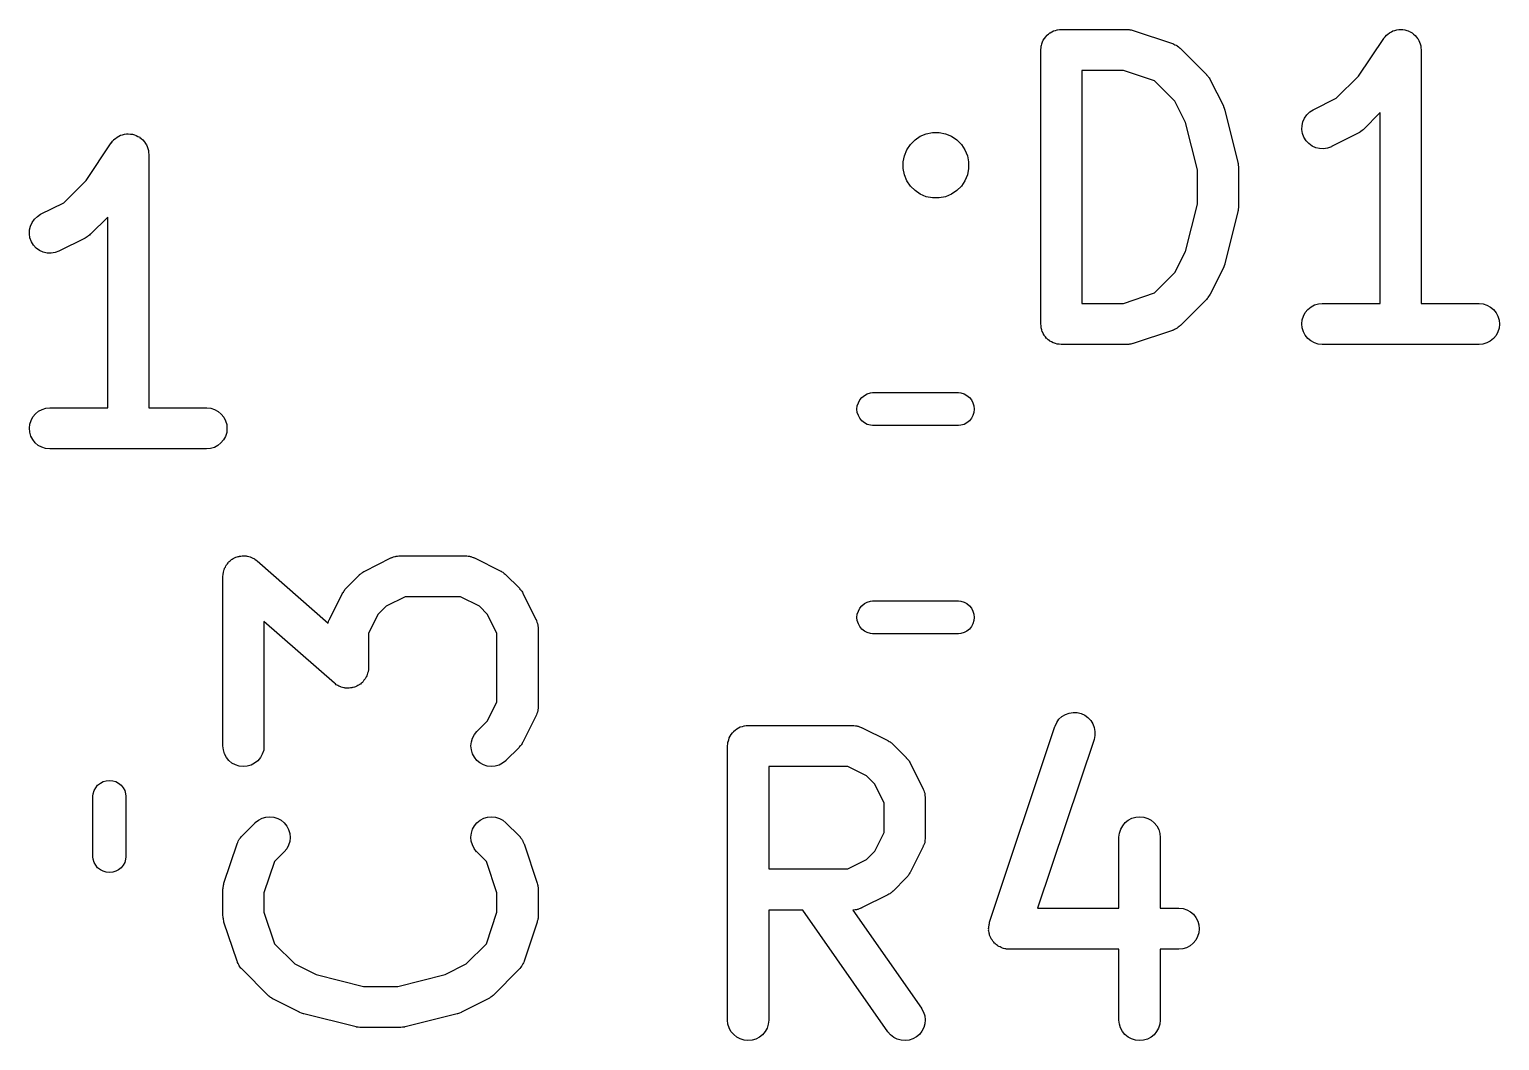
# Model space of a CAD drawing. Extents: x 102.5 to 118.7, y -90 to -77.9.
# Drawn here: x 113.35 to 118.72, y -88.54 to -84.85 of the extents above; entities that cross this region are included whole.
import ezdxf

# ---------------------------------------------------------------- set-up
doc = ezdxf.new("R2010")
doc.units = 0
doc.layers.add('BLACK', color=7, linetype='CONTINUOUS')

msp = doc.modelspace()

# ---------------------------------------------------------------- linework, layer by layer
at = {"layer": 'BLACK', "linetype": 'CONTINUOUS'}
for p, q in [((117.061, -84.8756), (117.065, -84.8702)), ((117.065, -84.8698), (117.071, -84.8654)), ((117.065, -84.87), (117.065, -84.8698)), ((117.065, -84.8702), (117.065, -84.87)), ((117.071, -84.8654), (117.076, -84.8609)), ((117.076, -84.8609), (117.077, -84.8608)), ((117.077, -84.8606), (117.083, -84.8574)), ((117.077, -84.8608), (117.077, -84.8606)), ((117.083, -84.8574), (117.089, -84.854)), ((117.089, -84.854), (117.09, -84.854)), ((117.09, -84.8538), (117.097, -84.8518)), ((117.09, -84.854), (117.09, -84.8538)), ((117.097, -84.8518), (117.103, -84.8498)), ((117.103, -84.8498), (117.104, -84.8498)), ((117.104, -84.8497), (117.111, -84.8491)), ((117.104, -84.8498), (117.104, -84.8497)), ((117.111, -84.8491), (117.118, -84.8484)), ((117.118, -84.8484), (117.356, -84.8484)), ((117.356, -84.8484), (117.357, -84.8484)), ((117.357, -84.8484), (117.361, -84.8489)), ((117.361, -84.8489), (117.365, -84.849)), ((117.365, -84.849), (117.368, -84.8497)), ((117.368, -84.8497), (117.372, -84.85)), ((117.372, -84.85), (117.376, -84.8513)), ((117.376, -84.8513), (117.38, -84.8522)), ((117.38, -84.8522), (117.523, -84.8998)), ((118.299, -84.8755), (118.304, -84.8698)), ((118.304, -84.8697), (118.309, -84.8652)), ((118.304, -84.8698), (118.304, -84.8697)), ((118.304, -84.8698), (118.304, -84.8698)), ((118.309, -84.8652), (118.315, -84.8606)), ((118.315, -84.8606), (118.322, -84.8571)), ((118.315, -84.8606), (118.315, -84.8606)), ((118.315, -84.8606), (118.315, -84.8606)), ((118.322, -84.8571), (118.328, -84.8538)), ((118.328, -84.8538), (118.335, -84.8518)), ((118.328, -84.8538), (118.328, -84.8538)), ((118.328, -84.8538), (118.328, -84.8538)), ((118.335, -84.8518), (118.342, -84.8497)), ((118.342, -84.8497), (118.349, -84.8491)), ((118.342, -84.8497), (118.342, -84.8497)), ((118.342, -84.8497), (118.342, -84.8497)), ((118.349, -84.8491), (118.357, -84.8484)), ((118.357, -84.8484), (118.357, -84.8484)), ((118.357, -84.8484), (118.364, -84.8491)), ((118.357, -84.8484), (118.357, -84.8484)), ((118.364, -84.8491), (118.371, -84.8499)), ((118.371, -84.8499), (118.371, -84.8499)), ((118.371, -84.8499), (118.371, -84.8499)), ((118.371, -84.8499), (118.378, -84.8521)), ((118.378, -84.8521), (118.385, -84.8542)), ((118.385, -84.8542), (118.385, -84.8543)), ((118.385, -84.8543), (118.385, -84.8543)), ((118.385, -84.8543), (118.391, -84.8576)), ((118.391, -84.8576), (118.398, -84.8612)), ((118.398, -84.8612), (118.398, -84.8612)), ((118.398, -84.8612), (118.398, -84.8613)), ((118.398, -84.8613), (118.403, -84.8656)), ((118.403, -84.8656), (118.409, -84.8705)), ((118.409, -84.8705), (118.409, -84.8706)), ((118.409, -84.8706), (118.409, -84.8706)), ((118.409, -84.8706), (118.414, -84.8762)), ((117.043, -84.9223), (117.044, -84.9153)), ((117.043, -84.9228), (117.043, -84.9223)), ((117.043, -84.9229), (117.043, -84.9228)), ((117.043, -84.9234), (117.043, -84.9229)), ((117.043, -84.9229), (117.043, -84.9229)), ((117.043, -85.9234), (117.043, -84.9234)), ((117.044, -84.9083), (117.045, -84.908)), ((117.044, -84.9153), (117.044, -84.9083)), ((117.045, -84.9078), (117.047, -84.9011)), ((117.045, -84.908), (117.045, -84.9078)), ((117.047, -84.9011), (117.049, -84.8943)), ((117.049, -84.8938), (117.052, -84.8876)), ((117.049, -84.8941), (117.049, -84.8938)), ((117.049, -84.8943), (117.049, -84.8941)), ((117.052, -84.8876), (117.056, -84.8814)), ((117.056, -84.881), (117.061, -84.8756)), ((117.056, -84.8812), (117.056, -84.881)), ((117.056, -84.8814), (117.056, -84.8812)), ((117.523, -84.8998), (117.524, -84.9002)), ((117.524, -84.9002), (117.526, -84.9011)), ((117.526, -84.9011), (117.528, -84.9018)), ((117.528, -84.9018), (117.532, -84.9042)), ((117.532, -84.9042), (117.537, -84.9063)), ((117.537, -84.9063), (117.539, -84.9076)), ((117.539, -84.9076), (117.541, -84.9087)), ((117.541, -84.9087), (117.545, -84.9119)), ((117.545, -84.9119), (117.549, -84.9149)), ((117.549, -84.9149), (117.55, -84.9166)), ((117.55, -84.9166), (117.552, -84.918)), ((117.552, -84.918), (117.647, -85.0132)), ((118.202, -85.0185), (118.294, -84.8818)), ((118.294, -84.8809), (118.299, -84.8755)), ((118.294, -84.881), (118.294, -84.8809)), ((118.294, -84.8818), (118.294, -84.881)), ((118.294, -84.881), (118.294, -84.881)), ((118.294, -84.881), (118.294, -84.881)), ((118.414, -84.8762), (118.418, -84.8819)), ((118.418, -84.8819), (118.418, -84.8819)), ((118.418, -84.8819), (118.419, -84.882)), ((118.419, -84.882), (118.422, -84.8884)), ((118.422, -84.8884), (118.425, -84.8948)), ((118.425, -84.8948), (118.425, -84.8949)), ((118.425, -84.8949), (118.425, -84.8949)), ((118.425, -84.8949), (118.427, -84.9014)), ((118.427, -84.9014), (118.43, -84.9088)), ((118.43, -84.9088), (118.43, -84.9089)), ((118.43, -84.9089), (118.43, -84.9089)), ((118.43, -84.9089), (118.43, -84.9162)), ((118.43, -84.9162), (118.431, -84.9234)), ((118.431, -84.9234), (118.431, -85.8484)), ((117.193, -84.9984), (117.193, -85.8484)), ((117.344, -84.9984), (117.193, -84.9984)), ((117.458, -85.0366), (117.344, -84.9984)), ((117.647, -85.0132), (117.648, -85.0139)), ((117.648, -85.0139), (117.65, -85.0172)), ((117.65, -85.0172), (117.653, -85.0203)), ((117.653, -85.0203), (117.655, -85.023)), ((117.655, -85.023), (117.657, -85.0254)), ((117.657, -85.0254), (117.659, -85.0291)), ((117.659, -85.0291), (117.661, -85.0327)), ((117.661, -85.0327), (117.709, -85.1279)), ((118.121, -85.0998), (118.202, -85.0185)), ((117.532, -85.1107), (117.458, -85.0366)), ((117.571, -85.1877), (117.532, -85.1107)), ((117.709, -85.1279), (117.709, -85.1289)), ((117.709, -85.1289), (117.709, -85.1292)), ((117.709, -85.1292), (117.71, -85.1295)), ((117.71, -85.1295), (117.712, -85.1361)), ((117.712, -85.1361), (117.714, -85.1426)), ((118.024, -85.1498), (118.037, -85.142)), ((118.037, -85.142), (118.121, -85.0998)), ((117.614, -85.3612), (117.571, -85.1877)), ((117.714, -85.1426), (117.714, -85.143)), ((117.714, -85.143), (117.714, -85.1433)), ((117.714, -85.1433), (117.762, -85.3338)), ((117.996, -85.1994), (117.999, -85.1851)), ((117.999, -85.1851), (118.005, -85.1718)), ((118.005, -85.1718), (118.014, -85.1599)), ((118.014, -85.1599), (118.024, -85.1498)), ((118.281, -85.1521), (118.219, -85.2145)), ((118.281, -85.8484), (118.281, -85.1521)), ((113.66, -85.2507), (113.666, -85.246)), ((113.666, -85.246), (113.672, -85.2416)), ((113.672, -85.2416), (113.678, -85.238)), ((113.672, -85.2416), (113.672, -85.2416)), ((113.672, -85.2416), (113.672, -85.2416)), ((113.678, -85.238), (113.684, -85.2348)), ((113.684, -85.2348), (113.685, -85.2348)), ((113.685, -85.2348), (113.692, -85.2327)), ((113.685, -85.2348), (113.685, -85.2348)), ((113.692, -85.2327), (113.699, -85.2307)), ((113.699, -85.2307), (113.706, -85.23)), ((113.699, -85.2307), (113.699, -85.2307)), ((113.699, -85.2307), (113.699, -85.2307)), ((113.706, -85.23), (113.713, -85.2294)), ((113.713, -85.2294), (113.713, -85.2294)), ((113.713, -85.2294), (113.721, -85.2302)), ((113.713, -85.2294), (113.713, -85.2294)), ((113.721, -85.2302), (113.728, -85.2309)), ((113.728, -85.2309), (113.728, -85.2309)), ((113.728, -85.2309), (113.728, -85.2309)), ((113.728, -85.2309), (113.735, -85.2332)), ((113.735, -85.2332), (113.742, -85.2352)), ((113.742, -85.2352), (113.742, -85.2353)), ((113.742, -85.2353), (113.742, -85.2353)), ((113.742, -85.2353), (113.748, -85.2388)), ((113.748, -85.2388), (113.755, -85.2422)), ((113.755, -85.2422), (113.755, -85.2422)), ((113.755, -85.2422), (113.755, -85.2423)), ((113.755, -85.2423), (113.76, -85.2469)), ((113.76, -85.2469), (113.766, -85.2515)), ((116.584, -85.2512), (116.603, -85.2382)), ((116.603, -85.2382), (116.625, -85.2292)), ((116.625, -85.2292), (116.648, -85.2246)), ((116.648, -85.2246), (116.672, -85.2246)), ((116.672, -85.2246), (116.695, -85.2292)), ((116.695, -85.2292), (116.717, -85.2382)), ((116.717, -85.2382), (116.736, -85.2512)), ((117.995, -85.214), (117.996, -85.1994)), ((117.998, -85.2285), (117.995, -85.214)), ((118.003, -85.2422), (117.998, -85.2285)), ((118.011, -85.2546), (118.003, -85.2422)), ((118.199, -85.2286), (118.104, -85.2762)), ((118.203, -85.2263), (118.199, -85.2286)), ((118.206, -85.2244), (118.203, -85.2263)), ((118.209, -85.2224), (118.206, -85.2244)), ((118.211, -85.2208), (118.209, -85.2224)), ((118.215, -85.2179), (118.211, -85.2208)), ((118.218, -85.2152), (118.215, -85.2179)), ((118.219, -85.2145), (118.218, -85.2152)), ((113.559, -85.3995), (113.65, -85.2628)), ((113.65, -85.2628), (113.651, -85.262)), ((113.651, -85.2619), (113.655, -85.2563)), ((113.651, -85.262), (113.651, -85.2619)), ((113.651, -85.262), (113.651, -85.262)), ((113.651, -85.262), (113.651, -85.262)), ((113.655, -85.2563), (113.66, -85.2508)), ((113.66, -85.2508), (113.66, -85.2507)), ((113.66, -85.2508), (113.66, -85.2508)), ((113.766, -85.2515), (113.766, -85.2516)), ((113.766, -85.2516), (113.766, -85.2516)), ((113.766, -85.2516), (113.771, -85.2576)), ((113.771, -85.2576), (113.775, -85.2629)), ((113.775, -85.2629), (113.775, -85.2629)), ((113.775, -85.2629), (113.775, -85.263)), ((113.775, -85.263), (113.779, -85.2699)), ((113.779, -85.2699), (113.782, -85.2758)), ((113.782, -85.2758), (113.782, -85.2759)), ((113.782, -85.2759), (113.782, -85.2759)), ((113.782, -85.2759), (113.784, -85.2831)), ((113.784, -85.2831), (113.786, -85.2898)), ((113.786, -85.2898), (113.786, -85.2899)), ((113.786, -85.2899), (113.786, -85.2899)), ((113.786, -85.2899), (113.787, -85.2973)), ((113.787, -85.2973), (113.788, -85.3044)), ((116.545, -85.3092), (116.554, -85.2874)), ((116.554, -85.2874), (116.567, -85.2679)), ((116.567, -85.2679), (116.584, -85.2512)), ((116.736, -85.2512), (116.753, -85.2679)), ((116.753, -85.2679), (116.766, -85.2874)), ((116.766, -85.2874), (116.775, -85.3092)), ((118.021, -85.2653), (118.011, -85.2546)), ((118.033, -85.2739), (118.021, -85.2653)), ((118.046, -85.28), (118.033, -85.2739)), ((118.06, -85.2834), (118.046, -85.28)), ((118.075, -85.284), (118.06, -85.2834)), ((118.089, -85.2817), (118.075, -85.284)), ((118.103, -85.2766), (118.089, -85.2817)), ((118.104, -85.2762), (118.103, -85.2766)), ((113.788, -85.3044), (113.788, -86.2294)), ((116.541, -85.3322), (116.545, -85.3092)), ((116.541, -85.3558), (116.541, -85.3322)), ((116.545, -85.3788), (116.541, -85.3558)), ((116.775, -85.3092), (116.779, -85.3322)), ((116.779, -85.3558), (116.775, -85.3788)), ((116.779, -85.3322), (116.779, -85.3558)), ((117.762, -85.3338), (117.762, -85.3348)), ((117.762, -85.3348), (117.763, -85.3361)), ((117.763, -85.3361), (117.763, -85.3374)), ((117.763, -85.3374), (117.763, -85.3434)), ((117.763, -85.3434), (117.764, -85.3493)), ((117.764, -85.3493), (117.764, -85.3506)), ((117.764, -85.3506), (117.764, -85.352)), ((117.764, -85.352), (117.764, -85.4948)), ((113.478, -85.4808), (113.559, -85.3995)), ((116.554, -85.4006), (116.545, -85.3788)), ((116.567, -85.4201), (116.554, -85.4006)), ((116.766, -85.4006), (116.753, -85.4201)), ((116.775, -85.3788), (116.766, -85.4006)), ((117.614, -85.4856), (117.614, -85.3612)), ((116.584, -85.4368), (116.567, -85.4201)), ((116.603, -85.4498), (116.584, -85.4368)), ((116.625, -85.4588), (116.603, -85.4498)), ((116.648, -85.4634), (116.625, -85.4588)), ((116.672, -85.4634), (116.648, -85.4634)), ((116.695, -85.4588), (116.672, -85.4634)), ((116.717, -85.4498), (116.695, -85.4588)), ((116.736, -85.4368), (116.717, -85.4498)), ((116.753, -85.4201), (116.736, -85.4368)), ((113.393, -85.523), (113.478, -85.4808)), ((117.571, -85.6591), (117.614, -85.4856)), ((117.762, -85.513), (117.714, -85.7035)), ((117.763, -85.5104), (117.762, -85.5117)), ((117.762, -85.5117), (117.762, -85.513)), ((117.764, -85.4985), (117.763, -85.5045)), ((117.763, -85.5045), (117.763, -85.5104)), ((117.764, -85.4948), (117.764, -85.4959)), ((117.764, -85.4959), (117.764, -85.4972)), ((117.764, -85.4972), (117.764, -85.4985)), ((113.352, -85.5804), (113.356, -85.5661)), ((113.356, -85.5661), (113.362, -85.5528)), ((113.362, -85.5528), (113.37, -85.5409)), ((113.37, -85.5409), (113.381, -85.5308)), ((113.381, -85.5308), (113.393, -85.523)), ((113.638, -85.5331), (113.575, -85.5955)), ((113.638, -86.2294), (113.638, -85.5331)), ((113.352, -85.595), (113.352, -85.5804)), ((113.354, -85.6095), (113.352, -85.595)), ((113.36, -85.6232), (113.354, -85.6095)), ((113.367, -85.6356), (113.36, -85.6232)), ((113.556, -85.6096), (113.46, -85.6572)), ((113.559, -85.6073), (113.556, -85.6096)), ((113.563, -85.6054), (113.559, -85.6073)), ((113.565, -85.6034), (113.563, -85.6054)), ((113.568, -85.6018), (113.565, -85.6034)), ((113.571, -85.5989), (113.568, -85.6018)), ((113.574, -85.5962), (113.571, -85.5989)), ((113.575, -85.5955), (113.574, -85.5962)), ((113.377, -85.6463), (113.367, -85.6356)), ((113.389, -85.6549), (113.377, -85.6463)), ((113.402, -85.661), (113.389, -85.6549)), ((113.417, -85.6644), (113.402, -85.661)), ((113.431, -85.665), (113.417, -85.6644)), ((113.446, -85.6627), (113.431, -85.665)), ((113.459, -85.6576), (113.446, -85.6627)), ((113.46, -85.6572), (113.459, -85.6576)), ((117.532, -85.7361), (117.571, -85.6591)), ((117.709, -85.7188), (117.661, -85.8141)), ((117.712, -85.7117), (117.709, -85.7182)), ((117.709, -85.7182), (117.709, -85.7185)), ((117.709, -85.7185), (117.709, -85.7188)), ((117.714, -85.7052), (117.712, -85.7117)), ((117.714, -85.7035), (117.714, -85.7045)), ((117.714, -85.7045), (117.714, -85.7048)), ((117.714, -85.7048), (117.714, -85.7052)), ((117.458, -85.8102), (117.532, -85.7361)), ((117.344, -85.8484), (117.458, -85.8102)), ((117.647, -85.8336), (117.552, -85.9288)), ((117.65, -85.8303), (117.647, -85.8336)), ((117.653, -85.8273), (117.65, -85.8303)), ((117.654, -85.8247), (117.653, -85.8273)), ((117.656, -85.8222), (117.654, -85.8247)), ((117.658, -85.8185), (117.656, -85.8222)), ((117.661, -85.815), (117.658, -85.8185)), ((117.661, -85.8141), (117.661, -85.815)), ((117.193, -85.8484), (117.344, -85.8484)), ((118.001, -85.8943), (118.008, -85.8814)), ((118.008, -85.8814), (118.017, -85.8702)), ((118.017, -85.8702), (118.029, -85.8609)), ((118.029, -85.8609), (118.042, -85.854)), ((118.042, -85.854), (118.056, -85.8498)), ((118.056, -85.8498), (118.07, -85.8484)), ((118.07, -85.8484), (118.281, -85.8484)), ((118.431, -85.8484), (118.642, -85.8484)), ((118.642, -85.8484), (118.643, -85.8484)), ((118.643, -85.8484), (118.657, -85.85)), ((118.657, -85.85), (118.671, -85.8544)), ((118.671, -85.8544), (118.684, -85.8615)), ((118.684, -85.8615), (118.695, -85.8709)), ((118.695, -85.8709), (118.704, -85.8823)), ((118.704, -85.8823), (118.711, -85.8953)), ((117.044, -85.9304), (117.043, -85.9234)), ((117.044, -85.9374), (117.044, -85.9304)), ((117.044, -85.9377), (117.044, -85.9374)), ((117.044, -85.9379), (117.044, -85.9377)), ((117.046, -85.9447), (117.044, -85.9379)), ((117.048, -85.9515), (117.046, -85.9447)), ((117.523, -85.9469), (117.38, -85.9945)), ((117.525, -85.946), (117.523, -85.9469)), ((117.527, -85.9454), (117.525, -85.946)), ((117.531, -85.943), (117.527, -85.9454)), ((117.536, -85.941), (117.531, -85.943)), ((117.538, -85.9397), (117.536, -85.941)), ((117.54, -85.9387), (117.538, -85.9397)), ((117.544, -85.9355), (117.54, -85.9387)), ((117.548, -85.9325), (117.544, -85.9355)), ((117.549, -85.9309), (117.548, -85.9325)), ((117.551, -85.9295), (117.549, -85.9309)), ((117.552, -85.9288), (117.551, -85.9295)), ((117.995, -85.9229), (117.997, -85.9083)), ((117.997, -85.9374), (117.995, -85.9229)), ((117.997, -85.9083), (118.001, -85.8943)), ((118.001, -85.9515), (117.997, -85.9374)), ((118.711, -85.8953), (118.715, -85.9093)), ((118.715, -85.9385), (118.711, -85.9524)), ((118.715, -85.9093), (118.717, -85.9239)), ((118.717, -85.9239), (118.715, -85.9385)), ((117.048, -85.9517), (117.048, -85.9515)), ((117.049, -85.952), (117.048, -85.9517)), ((117.052, -85.9582), (117.049, -85.952)), ((117.055, -85.9644), (117.052, -85.9582)), ((117.055, -85.9647), (117.055, -85.9644)), ((117.055, -85.9649), (117.055, -85.9647)), ((117.06, -85.9704), (117.055, -85.9649)), ((117.064, -85.9759), (117.06, -85.9704)), ((117.065, -85.976), (117.064, -85.9759)), ((117.065, -85.9762), (117.065, -85.976)), ((117.07, -85.9807), (117.065, -85.9762)), ((117.076, -85.9853), (117.07, -85.9807)), ((117.076, -85.9854), (117.076, -85.9853)), ((117.076, -85.9856), (117.076, -85.9854)), ((117.082, -85.9889), (117.076, -85.9856)), ((117.088, -85.9923), (117.082, -85.9889)), ((117.089, -85.9924), (117.088, -85.9923)), ((117.089, -85.9925), (117.089, -85.9924)), ((117.096, -85.9946), (117.089, -85.9925)), ((117.102, -85.9967), (117.096, -85.9946)), ((117.103, -85.9968), (117.102, -85.9967)), ((117.11, -85.9976), (117.103, -85.9968)), ((117.103, -85.9968), (117.103, -85.9968)), ((117.117, -85.9984), (117.11, -85.9976)), ((117.118, -85.9984), (117.117, -85.9984)), ((117.117, -85.9984), (117.117, -85.9984)), ((117.117, -85.9984), (117.117, -85.9984)), ((117.117, -85.9984), (117.117, -85.9984)), ((117.356, -85.9984), (117.118, -85.9984)), ((117.36, -85.998), (117.356, -85.9984)), ((117.364, -85.9979), (117.36, -85.998)), ((117.367, -85.9973), (117.364, -85.9979)), ((117.371, -85.997), (117.367, -85.9973)), ((117.375, -85.9957), (117.371, -85.997)), ((117.379, -85.9949), (117.375, -85.9957)), ((117.38, -85.9945), (117.379, -85.9949)), ((118.008, -85.9644), (118.001, -85.9515)), ((118.017, -85.9759), (118.008, -85.9644)), ((118.028, -85.9853), (118.017, -85.9759)), ((118.041, -85.9923), (118.028, -85.9853)), ((118.055, -85.9967), (118.041, -85.9923)), ((118.069, -85.9984), (118.055, -85.9967)), ((118.07, -85.9984), (118.069, -85.9984)), ((118.642, -85.9984), (118.07, -85.9984)), ((118.656, -85.997), (118.642, -85.9984)), ((118.67, -85.9927), (118.656, -85.997)), ((118.683, -85.9858), (118.67, -85.9927)), ((118.695, -85.9766), (118.683, -85.9858)), ((118.704, -85.9653), (118.695, -85.9766)), ((118.711, -85.9524), (118.704, -85.9653)), ((116.373, -86.2222), (116.377, -86.2109)), ((116.377, -86.2109), (116.382, -86.2005)), ((116.382, -86.2005), (116.39, -86.1914)), ((116.39, -86.1914), (116.399, -86.1839)), ((116.399, -86.1839), (116.409, -86.1783)), ((116.409, -86.1783), (116.421, -86.1749)), ((116.421, -86.1749), (116.429, -86.174)), ((116.429, -86.174), (116.743, -86.174)), ((116.743, -86.174), (116.751, -86.1749)), ((116.751, -86.1749), (116.763, -86.1783)), ((116.763, -86.1783), (116.773, -86.1839)), ((116.773, -86.1839), (116.782, -86.1914)), ((116.782, -86.1914), (116.79, -86.2005)), ((116.79, -86.2005), (116.795, -86.2109)), ((116.795, -86.2109), (116.799, -86.2222)), ((113.358, -86.2753), (113.365, -86.2624)), ((113.365, -86.2624), (113.374, -86.2512)), ((113.374, -86.2512), (113.385, -86.2419)), ((113.385, -86.2419), (113.398, -86.235)), ((113.398, -86.235), (113.412, -86.2308)), ((113.412, -86.2308), (113.427, -86.2294)), ((113.427, -86.2294), (113.638, -86.2294)), ((113.788, -86.2294), (113.998, -86.2294)), ((113.998, -86.2294), (113.999, -86.2294)), ((113.999, -86.2294), (114.014, -86.231)), ((114.014, -86.231), (114.028, -86.2354)), ((114.028, -86.2354), (114.041, -86.2425)), ((114.041, -86.2425), (114.052, -86.2519)), ((114.052, -86.2519), (114.061, -86.2633)), ((114.061, -86.2633), (114.068, -86.2763)), ((116.372, -86.234), (116.373, -86.2222)), ((116.373, -86.2458), (116.372, -86.234)), ((116.377, -86.2571), (116.373, -86.2458)), ((116.382, -86.2675), (116.377, -86.2571)), ((116.39, -86.2766), (116.382, -86.2675)), ((116.79, -86.2675), (116.782, -86.2766)), ((116.795, -86.2571), (116.79, -86.2675)), ((116.799, -86.2458), (116.795, -86.2571)), ((116.799, -86.2222), (116.8, -86.234)), ((116.8, -86.234), (116.799, -86.2458)), ((113.352, -86.3039), (113.353, -86.2893)), ((113.353, -86.3184), (113.352, -86.3039)), ((113.353, -86.2893), (113.358, -86.2753)), ((113.357, -86.3325), (113.353, -86.3184)), ((114.072, -86.3195), (114.067, -86.3334)), ((114.068, -86.2763), (114.072, -86.2903)), ((114.072, -86.2903), (114.073, -86.3049)), ((114.073, -86.3049), (114.072, -86.3195)), ((116.399, -86.2841), (116.39, -86.2766)), ((116.409, -86.2897), (116.399, -86.2841)), ((116.421, -86.2931), (116.409, -86.2897)), ((116.429, -86.294), (116.421, -86.2931)), ((116.743, -86.294), (116.429, -86.294)), ((116.751, -86.2931), (116.743, -86.294)), ((116.763, -86.2897), (116.751, -86.2931)), ((116.773, -86.2841), (116.763, -86.2897)), ((116.782, -86.2766), (116.773, -86.2841)), ((113.364, -86.3454), (113.357, -86.3325)), ((113.373, -86.3569), (113.364, -86.3454)), ((113.384, -86.3663), (113.373, -86.3569)), ((113.397, -86.3733), (113.384, -86.3663)), ((113.411, -86.3777), (113.397, -86.3733)), ((114.027, -86.3737), (114.013, -86.378)), ((114.04, -86.3668), (114.027, -86.3737)), ((114.051, -86.3576), (114.04, -86.3668)), ((114.06, -86.3463), (114.051, -86.3576)), ((114.067, -86.3334), (114.06, -86.3463)), ((113.426, -86.3794), (113.411, -86.3777)), ((113.427, -86.3794), (113.426, -86.3794)), ((113.998, -86.3794), (113.427, -86.3794)), ((114.013, -86.378), (113.998, -86.3794)), ((114.069, -86.8063), (114.07, -86.8042)), ((114.07, -86.8042), (114.071, -86.8019)), ((114.071, -86.8019), (114.075, -86.7983)), ((114.075, -86.7983), (114.077, -86.7945)), ((114.077, -86.7945), (114.079, -86.7927)), ((114.079, -86.7927), (114.081, -86.7907)), ((114.081, -86.7907), (114.085, -86.7878)), ((114.085, -86.7878), (114.088, -86.7846)), ((114.088, -86.7846), (114.09, -86.7832)), ((114.09, -86.7832), (114.092, -86.7815)), ((114.092, -86.7815), (114.096, -86.7794)), ((114.096, -86.7794), (114.1, -86.7769)), ((114.1, -86.7769), (114.103, -86.776)), ((114.103, -86.776), (114.105, -86.7747)), ((114.105, -86.7747), (114.11, -86.7734)), ((114.11, -86.7734), (114.114, -86.7718)), ((114.114, -86.7718), (114.117, -86.7714)), ((114.117, -86.7714), (114.119, -86.7706)), ((114.119, -86.7706), (114.124, -86.7702)), ((114.124, -86.7702), (114.129, -86.7694)), ((114.129, -86.7694), (114.131, -86.7695)), ((114.131, -86.7695), (114.134, -86.7693)), ((114.134, -86.7693), (114.139, -86.7698)), ((114.139, -86.7698), (114.143, -86.7699)), ((114.143, -86.7699), (114.146, -86.7705)), ((114.146, -86.7705), (114.148, -86.7708)), ((114.148, -86.7708), (114.153, -86.7722)), ((114.153, -86.7722), (114.158, -86.7733)), ((114.158, -86.7733), (114.16, -86.7744)), ((114.16, -86.7744), (114.162, -86.7751)), ((114.162, -86.7751), (114.167, -86.7774)), ((114.167, -86.7774), (114.171, -86.7793)), ((114.171, -86.7793), (114.173, -86.7809)), ((114.173, -86.7809), (114.175, -86.7821)), ((114.175, -86.7821), (114.179, -86.7851)), ((114.179, -86.7851), (114.183, -86.7878)), ((114.183, -86.7878), (114.442, -87.0147)), ((114.576, -86.8248), (114.671, -86.7772)), ((114.671, -86.7772), (114.672, -86.7767)), ((114.672, -86.7767), (114.674, -86.776)), ((114.674, -86.776), (114.676, -86.7749)), ((114.676, -86.7749), (114.681, -86.7735)), ((114.681, -86.7735), (114.686, -86.7717)), ((114.686, -86.7717), (114.688, -86.7714)), ((114.688, -86.7714), (114.69, -86.7707)), ((114.69, -86.7707), (114.695, -86.7702)), ((114.695, -86.7702), (114.7, -86.7694)), ((114.7, -86.7694), (114.703, -86.7695)), ((114.703, -86.7695), (114.705, -86.7693)), ((114.705, -86.7693), (114.943, -86.7693)), ((114.943, -86.7693), (114.944, -86.7693)), ((114.944, -86.7693), (114.946, -86.7695)), ((114.946, -86.7695), (114.948, -86.7695)), ((114.948, -86.7695), (114.953, -86.7704)), ((114.953, -86.7704), (114.958, -86.7709)), ((114.958, -86.7709), (114.961, -86.7716)), ((114.961, -86.7716), (114.963, -86.772)), ((114.963, -86.772), (114.968, -86.7738)), ((114.968, -86.7738), (114.972, -86.7754)), ((114.972, -86.7754), (114.974, -86.7764)), ((114.974, -86.7764), (114.976, -86.7772)), ((114.976, -86.7772), (115.072, -86.8248)), ((114.058, -86.8432), (114.059, -86.8386)), ((114.058, -86.8443), (114.058, -86.8432)), ((114.058, -87.4633), (114.058, -86.8443)), ((114.059, -86.8339), (114.06, -86.8313)), ((114.059, -86.8386), (114.059, -86.8339)), ((114.06, -86.8287), (114.061, -86.8242)), ((114.06, -86.8313), (114.06, -86.8287)), ((114.061, -86.8242), (114.063, -86.8196)), ((114.063, -86.8196), (114.064, -86.8172)), ((114.064, -86.8147), (114.067, -86.8106)), ((114.064, -86.8172), (114.064, -86.8147)), ((114.067, -86.8106), (114.069, -86.8063)), ((114.509, -86.8865), (114.557, -86.8389)), ((114.557, -86.8381), (114.561, -86.8355)), ((114.557, -86.8389), (114.557, -86.8381)), ((114.561, -86.8355), (114.564, -86.8326)), ((114.564, -86.8326), (114.566, -86.831)), ((114.566, -86.831), (114.569, -86.829)), ((114.569, -86.829), (114.572, -86.8271)), ((114.572, -86.8271), (114.576, -86.8248)), ((115.072, -86.8248), (115.073, -86.8253)), ((115.073, -86.8253), (115.076, -86.8276)), ((115.076, -86.8276), (115.08, -86.8296)), ((115.08, -86.8296), (115.082, -86.8316)), ((115.082, -86.8316), (115.085, -86.8333)), ((115.085, -86.8333), (115.088, -86.8362)), ((115.088, -86.8362), (115.091, -86.8389)), ((115.091, -86.8389), (115.139, -86.8865)), ((114.447, -87.0012), (114.495, -86.906)), ((114.495, -86.905), (114.498, -86.9015)), ((114.495, -86.906), (114.495, -86.905)), ((114.498, -86.9015), (114.5, -86.8978)), ((114.5, -86.8978), (114.502, -86.8954)), ((114.502, -86.8954), (114.503, -86.8928)), ((114.503, -86.8928), (114.506, -86.8897)), ((114.506, -86.8897), (114.509, -86.8865)), ((115.139, -86.8865), (115.14, -86.8872)), ((115.14, -86.8872), (115.142, -86.8905)), ((115.142, -86.8905), (115.145, -86.8936)), ((115.145, -86.8936), (115.147, -86.8962)), ((115.147, -86.8962), (115.149, -86.8987)), ((115.149, -86.8987), (115.151, -86.9024)), ((115.151, -86.9024), (115.153, -86.906)), ((115.153, -86.906), (115.2, -87.0012)), ((114.654, -86.9535), (114.624, -86.9839)), ((114.723, -86.9193), (114.654, -86.9535)), ((114.925, -86.9193), (114.723, -86.9193)), ((114.994, -86.9535), (114.925, -86.9193)), ((115.024, -86.9839), (114.994, -86.9535)), ((116.377, -86.9709), (116.382, -86.9605)), ((116.382, -86.9605), (116.39, -86.9514)), ((116.39, -86.9514), (116.399, -86.9439)), ((116.399, -86.9439), (116.409, -86.9383)), ((116.409, -86.9383), (116.421, -86.9349)), ((116.421, -86.9349), (116.429, -86.934)), ((116.429, -86.934), (116.743, -86.934)), ((116.743, -86.934), (116.751, -86.9349)), ((116.751, -86.9349), (116.763, -86.9383)), ((116.763, -86.9383), (116.773, -86.9439)), ((116.773, -86.9439), (116.782, -86.9514)), ((116.782, -86.9514), (116.79, -86.9605)), ((116.79, -86.9605), (116.795, -86.9709)), ((114.465, -87.2341), (114.208, -87.0096)), ((114.208, -87.0096), (114.208, -87.4633)), ((114.442, -87.0147), (114.444, -87.0101)), ((114.444, -87.0101), (114.445, -87.0052)), ((114.445, -87.0052), (114.446, -87.0033)), ((114.446, -87.0033), (114.447, -87.0012)), ((114.624, -86.9839), (114.589, -87.0525)), ((115.058, -87.0525), (115.024, -86.9839)), ((115.2, -87.0012), (115.201, -87.0022)), ((115.201, -87.0022), (115.202, -87.0042)), ((115.202, -87.0042), (115.203, -87.0062)), ((115.203, -87.0062), (115.204, -87.0111)), ((115.204, -87.0111), (115.206, -87.0159)), ((115.206, -87.0159), (115.206, -87.0181)), ((115.206, -87.0181), (115.207, -87.0202)), ((115.207, -87.0202), (115.207, -87.0253)), ((116.372, -86.994), (116.373, -86.9822)), ((116.373, -87.0058), (116.372, -86.994)), ((116.373, -86.9822), (116.377, -86.9709)), ((116.377, -87.0171), (116.373, -87.0058)), ((116.382, -87.0275), (116.377, -87.0171)), ((116.795, -87.0171), (116.79, -87.0275)), ((116.795, -86.9709), (116.799, -86.9822)), ((116.799, -87.0058), (116.795, -87.0171)), ((116.799, -86.9822), (116.8, -86.994)), ((116.8, -86.994), (116.799, -87.0058)), ((114.589, -87.0525), (114.589, -87.1776)), ((115.058, -87.3028), (115.058, -87.0525)), ((115.207, -87.0253), (115.208, -87.0304)), ((115.208, -87.0304), (115.208, -87.0326)), ((115.208, -87.0326), (115.208, -87.0348)), ((115.208, -87.0348), (115.208, -87.3205)), ((116.39, -87.0366), (116.382, -87.0275)), ((116.399, -87.0441), (116.39, -87.0366)), ((116.409, -87.0497), (116.399, -87.0441)), ((116.421, -87.0531), (116.409, -87.0497)), ((116.429, -87.054), (116.421, -87.0531)), ((116.743, -87.054), (116.429, -87.054)), ((116.751, -87.0531), (116.743, -87.054)), ((116.763, -87.0497), (116.751, -87.0531)), ((116.773, -87.0441), (116.763, -87.0497)), ((116.782, -87.0366), (116.773, -87.0441)), ((116.79, -87.0275), (116.782, -87.0366)), ((114.589, -87.1776), (114.589, -87.1787)), ((114.589, -87.1787), (114.589, -87.1833)), ((114.469, -87.2368), (114.465, -87.2341)), ((114.563, -87.2342), (114.56, -87.2373)), ((114.567, -87.2312), (114.563, -87.2342)), ((114.569, -87.2292), (114.567, -87.2312)), ((114.57, -87.2274), (114.569, -87.2292)), ((114.573, -87.2236), (114.57, -87.2274)), ((114.576, -87.22), (114.573, -87.2236)), ((114.577, -87.2177), (114.576, -87.22)), ((114.579, -87.2156), (114.577, -87.2177)), ((114.581, -87.2113), (114.579, -87.2156)), ((114.583, -87.2072), (114.581, -87.2113)), ((114.584, -87.2047), (114.583, -87.2072)), ((114.585, -87.2023), (114.584, -87.2047)), ((114.586, -87.1977), (114.585, -87.2023)), ((114.588, -87.1932), (114.586, -87.1977)), ((114.589, -87.188), (114.588, -87.1906)), ((114.588, -87.1906), (114.588, -87.1932)), ((114.589, -87.1833), (114.589, -87.188)), ((114.472, -87.2398), (114.469, -87.2368)), ((114.475, -87.241), (114.472, -87.2398)), ((114.477, -87.2426), (114.475, -87.241)), ((114.481, -87.2445), (114.477, -87.2426)), ((114.485, -87.2468), (114.481, -87.2445)), ((114.488, -87.2475), (114.485, -87.2468)), ((114.49, -87.2486), (114.488, -87.2475)), ((114.495, -87.2497), (114.49, -87.2486)), ((114.499, -87.2511), (114.495, -87.2497)), ((114.502, -87.2514), (114.499, -87.2511)), ((114.504, -87.252), (114.502, -87.2514)), ((114.509, -87.2521), (114.504, -87.252)), ((114.514, -87.2526), (114.509, -87.2521)), ((114.516, -87.2524), (114.514, -87.2526)), ((114.519, -87.2525), (114.516, -87.2524)), ((114.524, -87.2517), (114.519, -87.2525)), ((114.528, -87.2513), (114.524, -87.2517)), ((114.531, -87.2505), (114.528, -87.2513)), ((114.534, -87.2501), (114.531, -87.2505)), ((114.538, -87.2485), (114.534, -87.2501)), ((114.542, -87.2472), (114.538, -87.2485)), ((114.545, -87.2459), (114.542, -87.2472)), ((114.547, -87.245), (114.545, -87.2459)), ((114.551, -87.2426), (114.547, -87.245)), ((114.555, -87.2404), (114.551, -87.2426)), ((114.557, -87.2387), (114.555, -87.2404)), ((114.56, -87.2373), (114.557, -87.2387)), ((115.024, -87.3713), (115.058, -87.3028)), ((115.206, -87.3403), (115.204, -87.3451)), ((115.207, -87.3361), (115.206, -87.3382)), ((115.206, -87.3382), (115.206, -87.3403)), ((115.208, -87.3259), (115.207, -87.331)), ((115.207, -87.331), (115.207, -87.3361)), ((115.208, -87.3205), (115.208, -87.3215)), ((115.208, -87.3215), (115.208, -87.3237)), ((115.208, -87.3237), (115.208, -87.3259)), ((117.146, -87.3432), (117.161, -87.3409)), ((117.161, -87.3409), (117.175, -87.3414)), ((117.175, -87.3414), (117.19, -87.3448)), ((114.985, -87.4103), (115.024, -87.3713)), ((115.2, -87.354), (115.153, -87.4493)), ((115.201, -87.352), (115.2, -87.354)), ((115.202, -87.35), (115.201, -87.352)), ((115.204, -87.3451), (115.202, -87.35)), ((115.94, -87.3974), (115.946, -87.394)), ((115.946, -87.394), (115.947, -87.394)), ((115.947, -87.3938), (115.954, -87.3918)), ((115.947, -87.394), (115.947, -87.3938)), ((115.954, -87.3918), (115.96, -87.3898)), ((115.96, -87.3898), (115.961, -87.3898)), ((115.961, -87.3897), (115.968, -87.3891)), ((115.961, -87.3898), (115.961, -87.3897)), ((115.968, -87.3891), (115.975, -87.3884)), ((115.975, -87.3884), (116.356, -87.3884)), ((116.356, -87.3884), (116.357, -87.3884)), ((116.357, -87.3884), (116.359, -87.3886)), ((116.359, -87.3886), (116.361, -87.3886)), ((116.361, -87.3886), (116.366, -87.3894)), ((116.366, -87.3894), (116.371, -87.39)), ((116.371, -87.39), (116.374, -87.3907)), ((116.374, -87.3907), (116.376, -87.3911)), ((116.376, -87.3911), (116.381, -87.3929)), ((116.381, -87.3929), (116.385, -87.3944)), ((116.385, -87.3944), (116.387, -87.3955)), ((116.387, -87.3955), (116.389, -87.3963)), ((116.856, -88.1063), (117.094, -87.392)), ((117.094, -87.392), (117.095, -87.3911)), ((117.095, -87.3911), (117.101, -87.3778)), ((117.101, -87.3778), (117.109, -87.3659)), ((117.109, -87.3659), (117.12, -87.356)), ((117.12, -87.356), (117.133, -87.3483)), ((117.133, -87.3483), (117.146, -87.3432)), ((117.19, -87.3448), (117.203, -87.3508)), ((117.203, -87.3508), (117.215, -87.3594)), ((117.215, -87.3594), (117.225, -87.37)), ((117.225, -87.37), (117.233, -87.3825)), ((117.233, -87.3825), (117.238, -87.3961)), ((114.963, -87.4631), (114.965, -87.4485)), ((114.965, -87.4485), (114.969, -87.4345)), ((114.969, -87.4345), (114.976, -87.4216)), ((114.976, -87.4216), (114.985, -87.4103)), ((115.153, -87.4493), (115.152, -87.4502)), ((115.901, -87.4483), (115.902, -87.448)), ((115.901, -87.4553), (115.901, -87.4483)), ((115.902, -87.4478), (115.904, -87.4411)), ((115.902, -87.448), (115.902, -87.4478)), ((115.904, -87.4411), (115.906, -87.4343)), ((115.906, -87.4338), (115.909, -87.4276)), ((115.906, -87.4341), (115.906, -87.4338)), ((115.906, -87.4343), (115.906, -87.4341)), ((115.909, -87.4276), (115.913, -87.4214)), ((115.913, -87.421), (115.918, -87.4156)), ((115.913, -87.4212), (115.913, -87.421)), ((115.913, -87.4214), (115.913, -87.4212)), ((115.918, -87.4156), (115.922, -87.4102)), ((115.922, -87.4098), (115.928, -87.4054)), ((115.922, -87.41), (115.922, -87.4098)), ((115.922, -87.4102), (115.922, -87.41)), ((115.928, -87.4054), (115.933, -87.4009)), ((115.933, -87.4009), (115.934, -87.4008)), ((115.934, -87.4006), (115.94, -87.3974)), ((115.934, -87.4008), (115.934, -87.4006)), ((116.389, -87.3963), (116.485, -87.4439)), ((116.485, -87.4439), (116.486, -87.4444)), ((116.486, -87.4444), (116.489, -87.4467)), ((116.489, -87.4467), (116.493, -87.4487)), ((116.493, -87.4487), (116.495, -87.4507)), ((117.237, -87.4395), (117.031, -88.055)), ((117.24, -87.4252), (117.237, -87.4395)), ((117.238, -87.3961), (117.24, -87.4106)), ((117.24, -87.4106), (117.24, -87.4252)), ((114.06, -87.4779), (114.058, -87.4633)), ((114.064, -87.4919), (114.06, -87.4779)), ((114.071, -87.5048), (114.064, -87.4919)), ((114.202, -87.4929), (114.195, -87.5057)), ((114.207, -87.4789), (114.202, -87.4929)), ((114.208, -87.4644), (114.207, -87.4789)), ((114.208, -87.4633), (114.208, -87.4644)), ((114.965, -87.4776), (114.963, -87.4631)), ((114.969, -87.4917), (114.965, -87.4776)), ((114.976, -87.5046), (114.969, -87.4917)), ((115.139, -87.4687), (115.091, -87.5164)), ((115.141, -87.4655), (115.139, -87.4687)), ((115.144, -87.4625), (115.141, -87.4655)), ((115.146, -87.4598), (115.144, -87.4625)), ((115.148, -87.4574), (115.146, -87.4598)), ((115.15, -87.4537), (115.148, -87.4574)), ((115.152, -87.4502), (115.15, -87.4537)), ((115.9, -87.4623), (115.901, -87.4553)), ((115.9, -87.4628), (115.9, -87.4623)), ((115.9, -87.4629), (115.9, -87.4628)), ((115.9, -87.4634), (115.9, -87.4629)), ((115.9, -87.4629), (115.9, -87.4629)), ((115.9, -88.4634), (115.9, -87.4634)), ((116.495, -87.4507), (116.498, -87.4524)), ((116.498, -87.4524), (116.501, -87.4553)), ((116.501, -87.4553), (116.504, -87.458)), ((116.504, -87.458), (116.552, -87.5056)), ((114.08, -87.5162), (114.071, -87.5048)), ((114.091, -87.5255), (114.08, -87.5162)), ((114.104, -87.5325), (114.091, -87.5255)), ((114.118, -87.5368), (114.104, -87.5325)), ((114.133, -87.5383), (114.118, -87.5368)), ((114.147, -87.537), (114.133, -87.5383)), ((114.161, -87.5329), (114.147, -87.537)), ((114.174, -87.5261), (114.161, -87.5329)), ((114.186, -87.5169), (114.174, -87.5261)), ((114.195, -87.5057), (114.186, -87.5169)), ((114.985, -87.516), (114.976, -87.5046)), ((114.996, -87.5254), (114.985, -87.516)), ((115.009, -87.5324), (114.996, -87.5254)), ((115.023, -87.5367), (115.009, -87.5324)), ((115.037, -87.5383), (115.023, -87.5367)), ((115.052, -87.5371), (115.037, -87.5383)), ((115.066, -87.533), (115.052, -87.5371)), ((115.079, -87.5262), (115.066, -87.533)), ((115.09, -87.5171), (115.079, -87.5262)), ((115.091, -87.5164), (115.09, -87.5171)), ((116.05, -87.5384), (116.05, -87.9122)), ((116.338, -87.5384), (116.05, -87.5384)), ((116.407, -87.5726), (116.338, -87.5384)), ((116.552, -87.5056), (116.552, -87.5063)), ((116.552, -87.5063), (116.555, -87.5096)), ((116.555, -87.5096), (116.558, -87.5127)), ((116.558, -87.5127), (116.56, -87.5153)), ((116.56, -87.5153), (116.562, -87.5178)), ((116.562, -87.5178), (116.564, -87.5215)), ((116.564, -87.5215), (116.566, -87.5251)), ((116.566, -87.5251), (116.613, -87.6203)), ((113.594, -87.6157), (113.601, -87.6065)), ((113.601, -87.6065), (113.611, -87.599)), ((113.611, -87.599), (113.621, -87.5935)), ((113.621, -87.5935), (113.632, -87.59)), ((113.632, -87.59), (113.644, -87.5889)), ((113.644, -87.5889), (113.656, -87.59)), ((113.656, -87.59), (113.667, -87.5935)), ((113.667, -87.5935), (113.677, -87.599)), ((113.677, -87.599), (113.687, -87.6065)), ((113.687, -87.6065), (113.694, -87.6157)), ((116.437, -87.603), (116.407, -87.5726)), ((116.471, -87.6716), (116.437, -87.603)), ((113.584, -87.6462), (113.585, -87.6374)), ((113.584, -87.8678), (113.584, -87.6462)), ((113.585, -87.6374), (113.588, -87.6261)), ((113.588, -87.6261), (113.594, -87.6157)), ((113.694, -87.6157), (113.7, -87.6261)), ((113.7, -87.6261), (113.703, -87.6374)), ((113.703, -87.6374), (113.704, -87.6462)), ((113.704, -87.6462), (113.704, -87.8678)), ((116.613, -87.6203), (116.614, -87.6213)), ((116.614, -87.6213), (116.615, -87.6233)), ((116.615, -87.6233), (116.616, -87.6253)), ((116.616, -87.6253), (116.617, -87.6302)), ((116.617, -87.6302), (116.619, -87.635)), ((116.619, -87.635), (116.619, -87.6372)), ((116.619, -87.6372), (116.62, -87.6393)), ((116.62, -87.6393), (116.62, -87.6444)), ((116.62, -87.6444), (116.621, -87.6495)), ((116.621, -87.6495), (116.621, -87.6517)), ((116.621, -87.6517), (116.621, -87.6539)), ((116.621, -87.6539), (116.621, -87.7967)), ((116.471, -87.779), (116.471, -87.6716)), ((114.128, -87.7913), (114.176, -87.7436)), ((114.176, -87.7429), (114.188, -87.7338)), ((114.176, -87.7436), (114.176, -87.7429)), ((114.188, -87.7338), (114.201, -87.727)), ((114.201, -87.727), (114.215, -87.7229)), ((114.215, -87.7229), (114.229, -87.7217)), ((114.229, -87.7217), (114.244, -87.7233)), ((114.244, -87.7233), (114.258, -87.7276)), ((114.258, -87.7276), (114.271, -87.7346)), ((114.271, -87.7346), (114.282, -87.744)), ((114.282, -87.744), (114.291, -87.7554)), ((114.291, -87.7554), (114.298, -87.7683)), ((114.298, -87.7683), (114.302, -87.7824)), ((114.965, -87.7813), (114.969, -87.7674)), ((114.969, -87.7674), (114.976, -87.7545)), ((114.976, -87.7545), (114.985, -87.7433)), ((114.985, -87.7433), (114.997, -87.7341)), ((114.997, -87.7341), (115.01, -87.7272)), ((115.01, -87.7272), (115.024, -87.723)), ((115.024, -87.723), (115.038, -87.7217)), ((115.038, -87.7217), (115.053, -87.7231)), ((115.053, -87.7231), (115.067, -87.7274)), ((115.067, -87.7274), (115.08, -87.7343)), ((115.08, -87.7343), (115.091, -87.7436)), ((115.091, -87.7436), (115.139, -87.7913)), ((117.33, -87.7811), (117.335, -87.7672)), ((117.335, -87.7672), (117.342, -87.7543)), ((117.342, -87.7543), (117.351, -87.7431)), ((117.351, -87.7431), (117.362, -87.734)), ((117.362, -87.734), (117.375, -87.7272)), ((117.375, -87.7272), (117.389, -87.723)), ((117.389, -87.723), (117.404, -87.7217)), ((117.404, -87.7217), (117.419, -87.7232)), ((117.419, -87.7232), (117.433, -87.7276)), ((117.433, -87.7276), (117.445, -87.7345)), ((117.445, -87.7345), (117.457, -87.7439)), ((117.457, -87.7439), (117.466, -87.7552)), ((117.466, -87.7552), (117.473, -87.7681)), ((117.473, -87.7681), (117.477, -87.7821)), ((114.062, -87.9634), (114.11, -87.8206)), ((114.11, -87.8196), (114.111, -87.8176)), ((114.11, -87.8206), (114.11, -87.8196)), ((114.111, -87.8176), (114.112, -87.8155)), ((114.112, -87.8155), (114.114, -87.8109)), ((114.114, -87.8109), (114.116, -87.8063)), ((114.116, -87.8063), (114.118, -87.8045)), ((114.118, -87.8045), (114.119, -87.8026)), ((114.119, -87.8026), (114.122, -87.7986)), ((114.122, -87.7986), (114.125, -87.7945)), ((114.125, -87.7945), (114.127, -87.793)), ((114.127, -87.793), (114.128, -87.7913)), ((114.302, -87.8115), (114.298, -87.8255)), ((114.302, -87.7824), (114.304, -87.7969)), ((114.304, -87.7969), (114.302, -87.8115)), ((114.963, -87.7959), (114.965, -87.7813)), ((114.964, -87.8105), (114.963, -87.7959)), ((114.969, -87.8245), (114.964, -87.8105)), ((114.975, -87.8375), (114.969, -87.8245)), ((115.139, -87.7913), (115.14, -87.792)), ((115.14, -87.792), (115.141, -87.7937)), ((115.141, -87.7937), (115.143, -87.7952)), ((115.143, -87.7952), (115.145, -87.7994)), ((115.145, -87.7994), (115.149, -87.8034)), ((115.149, -87.8034), (115.15, -87.8054)), ((115.15, -87.8054), (115.151, -87.8072)), ((115.151, -87.8072), (115.153, -87.8119)), ((115.153, -87.8119), (115.155, -87.8164)), ((115.155, -87.8164), (115.156, -87.8186)), ((115.156, -87.8186), (115.157, -87.8206)), ((115.157, -87.8206), (115.205, -87.9634)), ((116.437, -87.8475), (116.471, -87.779)), ((116.617, -87.8214), (116.615, -87.8263)), ((116.619, -87.8166), (116.617, -87.8214)), ((116.62, -87.8123), (116.619, -87.8144)), ((116.619, -87.8144), (116.619, -87.8166)), ((116.621, -87.8022), (116.62, -87.8072)), ((116.62, -87.8072), (116.62, -87.8123)), ((116.621, -87.7967), (116.621, -87.7978)), ((116.621, -87.7978), (116.621, -87.8)), ((116.621, -87.8), (116.621, -87.8022)), ((117.328, -87.7957), (117.33, -87.7811)), ((117.328, -87.7967), (117.328, -87.7957)), ((117.328, -88.055), (117.328, -87.7967)), ((117.477, -87.7821), (117.478, -87.7967)), ((117.478, -87.7967), (117.478, -88.055)), ((113.585, -87.8766), (113.584, -87.8678)), ((113.588, -87.8879), (113.585, -87.8766)), ((113.703, -87.8766), (113.7, -87.8879)), ((113.704, -87.8678), (113.703, -87.8766)), ((114.282, -87.8497), (114.247, -87.8848)), ((114.291, -87.8384), (114.282, -87.8497)), ((114.298, -87.8255), (114.291, -87.8384)), ((114.984, -87.849), (114.975, -87.8375)), ((114.985, -87.8497), (114.984, -87.849)), ((115.02, -87.8848), (114.985, -87.8497)), ((116.338, -87.9122), (116.407, -87.8779)), ((116.407, -87.8779), (116.437, -87.8475)), ((116.613, -87.8303), (116.566, -87.9255)), ((116.614, -87.8282), (116.613, -87.8303)), ((116.615, -87.8263), (116.614, -87.8282)), ((113.594, -87.8983), (113.588, -87.8879)), ((113.601, -87.9075), (113.594, -87.8983)), ((113.611, -87.915), (113.601, -87.9075)), ((113.621, -87.9205), (113.611, -87.915)), ((113.632, -87.924), (113.621, -87.9205)), ((113.644, -87.9251), (113.632, -87.924)), ((113.656, -87.924), (113.644, -87.9251)), ((113.667, -87.9205), (113.656, -87.924)), ((113.677, -87.915), (113.667, -87.9205)), ((113.687, -87.9075), (113.677, -87.915)), ((113.694, -87.8983), (113.687, -87.9075)), ((113.7, -87.8879), (113.694, -87.8983)), ((114.247, -87.8848), (114.208, -87.9993)), ((115.058, -87.9993), (115.02, -87.8848)), ((116.05, -87.9122), (116.338, -87.9122)), ((116.563, -87.93), (116.561, -87.9337)), ((116.565, -87.9264), (116.563, -87.93)), ((116.566, -87.9255), (116.565, -87.9264)), ((114.058, -87.9861), (114.059, -87.9819)), ((114.059, -87.9777), (114.06, -87.9746)), ((114.059, -87.9819), (114.059, -87.9777)), ((114.06, -87.9715), (114.061, -87.9675)), ((114.06, -87.9746), (114.06, -87.9715)), ((114.061, -87.9675), (114.062, -87.9634)), ((115.205, -87.9634), (115.205, -87.9644)), ((115.205, -87.9644), (115.206, -87.9685)), ((115.206, -87.9685), (115.207, -87.9726)), ((115.207, -87.9726), (115.207, -87.9757)), ((115.207, -87.9757), (115.208, -87.9787)), ((115.208, -87.9787), (115.208, -87.9829)), ((115.208, -87.9829), (115.208, -87.9871)), ((116.552, -87.945), (116.504, -87.9926)), ((116.554, -87.9417), (116.552, -87.945)), ((116.557, -87.9387), (116.554, -87.9417)), ((116.559, -87.9361), (116.557, -87.9387)), ((116.561, -87.9337), (116.559, -87.9361)), ((114.058, -87.9871), (114.058, -87.9861)), ((114.058, -88.0824), (114.058, -87.9871)), ((114.208, -87.9993), (114.208, -88.0702)), ((115.058, -88.0702), (115.058, -87.9993)), ((115.208, -87.9871), (115.208, -88.0824)), ((116.485, -88.0067), (116.389, -88.0543)), ((116.488, -88.0044), (116.485, -88.0067)), ((116.492, -88.0025), (116.488, -88.0044)), ((116.494, -88.0005), (116.492, -88.0025)), ((116.497, -87.9989), (116.494, -88.0005)), ((116.5, -87.996), (116.497, -87.9989)), ((116.503, -87.9933), (116.5, -87.996)), ((116.504, -87.9926), (116.503, -87.9933)), ((114.059, -88.0866), (114.058, -88.0824)), ((114.059, -88.0908), (114.059, -88.0866)), ((114.06, -88.0938), (114.059, -88.0908)), ((114.208, -88.0702), (114.247, -88.1847)), ((115.02, -88.1847), (115.058, -88.0702)), ((115.208, -88.0918), (115.207, -88.0949)), ((115.208, -88.0824), (115.208, -88.0834)), ((115.208, -88.0834), (115.208, -88.0876)), ((115.208, -88.0876), (115.208, -88.0918)), ((116.174, -88.0622), (116.05, -88.0622)), ((116.05, -88.0622), (116.05, -88.4634)), ((116.485, -88.5064), (116.174, -88.0622)), ((116.358, -88.062), (116.357, -88.0621)), ((116.357, -88.0621), (116.608, -88.4204)), ((116.36, -88.0621), (116.358, -88.062)), ((116.365, -88.0613), (116.36, -88.0621)), ((116.37, -88.0608), (116.365, -88.0613)), ((116.373, -88.0601), (116.37, -88.0608)), ((116.375, -88.0598), (116.373, -88.0601)), ((116.38, -88.058), (116.375, -88.0598)), ((116.384, -88.0565), (116.38, -88.058)), ((116.386, -88.0555), (116.384, -88.0565)), ((116.388, -88.0547), (116.386, -88.0555)), ((116.389, -88.0543), (116.388, -88.0547)), ((117.031, -88.055), (117.328, -88.055)), ((117.478, -88.055), (117.546, -88.055)), ((117.546, -88.055), (117.547, -88.0551)), ((117.547, -88.0551), (117.562, -88.0567)), ((117.562, -88.0567), (117.576, -88.0611)), ((117.576, -88.0611), (117.589, -88.0682)), ((117.589, -88.0682), (117.6, -88.0776)), ((117.6, -88.0776), (117.609, -88.089)), ((117.609, -88.089), (117.616, -88.102)), ((114.06, -88.0969), (114.06, -88.0938)), ((114.061, -88.101), (114.06, -88.0969)), ((114.062, -88.1051), (114.061, -88.101)), ((114.062, -88.1061), (114.062, -88.1051)), ((114.11, -88.249), (114.062, -88.1061)), ((115.205, -88.1061), (115.157, -88.249)), ((115.207, -88.098), (115.205, -88.102)), ((115.205, -88.102), (115.205, -88.1061)), ((115.207, -88.0949), (115.207, -88.098)), ((116.852, -88.1295), (116.853, -88.1251)), ((116.853, -88.1324), (116.852, -88.1295)), ((116.852, -88.1352), (116.853, -88.1324)), ((116.853, -88.1396), (116.852, -88.1352)), ((116.853, -88.1206), (116.854, -88.1178)), ((116.853, -88.1251), (116.853, -88.1206)), ((116.854, -88.1441), (116.853, -88.1396)), ((116.854, -88.115), (116.855, -88.1107)), ((116.854, -88.1178), (116.854, -88.115)), ((116.854, -88.1469), (116.854, -88.1441)), ((116.855, -88.1497), (116.854, -88.1469)), ((116.855, -88.1107), (116.856, -88.1063)), ((117.62, -88.1451), (117.615, -88.1591)), ((117.616, -88.102), (117.62, -88.116)), ((117.62, -88.116), (117.621, -88.1306)), ((117.621, -88.1306), (117.62, -88.1451)), ((114.247, -88.1847), (114.321, -88.2588)), ((114.946, -88.2588), (115.02, -88.1847)), ((116.856, -88.1538), (116.855, -88.1497)), ((116.858, -88.1581), (116.856, -88.1538)), ((116.859, -88.1607), (116.858, -88.1581)), ((116.86, -88.1634), (116.859, -88.1607)), ((116.862, -88.1672), (116.86, -88.1634)), ((116.865, -88.1711), (116.862, -88.1672)), ((116.866, -88.1733), (116.865, -88.1711)), ((116.868, -88.1758), (116.866, -88.1733)), ((116.871, -88.179), (116.868, -88.1758)), ((116.874, -88.1825), (116.871, -88.179)), ((116.876, -88.1844), (116.874, -88.1825)), ((116.878, -88.1864), (116.876, -88.1844)), ((116.881, -88.1891), (116.878, -88.1864)), ((116.885, -88.1919), (116.881, -88.1891)), ((116.887, -88.1933), (116.885, -88.1919)), ((116.89, -88.195), (116.887, -88.1933)), ((116.894, -88.1968), (116.89, -88.195)), ((116.898, -88.199), (116.894, -88.1968)), ((116.9, -88.1998), (116.898, -88.199)), ((116.903, -88.201), (116.9, -88.1998)), ((117.575, -88.1994), (117.561, -88.2036)), ((117.588, -88.1925), (117.575, -88.1994)), ((117.599, -88.1833), (117.588, -88.1925)), ((117.609, -88.172), (117.599, -88.1833)), ((117.615, -88.1591), (117.609, -88.172)), ((114.111, -88.251), (114.11, -88.249)), ((114.111, -88.2531), (114.111, -88.251)), ((114.114, -88.2576), (114.111, -88.2531)), ((115.155, -88.2541), (115.153, -88.2586)), ((115.156, -88.252), (115.155, -88.2541)), ((115.157, -88.2499), (115.156, -88.252)), ((115.157, -88.249), (115.157, -88.2499)), ((116.907, -88.2021), (116.903, -88.201)), ((116.912, -88.2034), (116.907, -88.2021)), ((116.915, -88.2037), (116.912, -88.2034)), ((116.917, -88.2044), (116.915, -88.2037)), ((116.922, -88.2045), (116.917, -88.2044)), ((116.926, -88.205), (116.922, -88.2045)), ((116.927, -88.205), (116.926, -88.205)), ((117.328, -88.205), (116.927, -88.205)), ((117.328, -88.4634), (117.328, -88.205)), ((117.546, -88.205), (117.478, -88.205)), ((117.478, -88.205), (117.478, -88.4634)), ((117.561, -88.2036), (117.546, -88.205)), ((114.116, -88.2623), (114.114, -88.2576)), ((114.117, -88.2641), (114.116, -88.2623)), ((114.118, -88.2661), (114.117, -88.2641)), ((114.121, -88.2701), (114.118, -88.2661)), ((114.124, -88.2743), (114.121, -88.2701)), ((114.126, -88.2758), (114.124, -88.2743)), ((114.127, -88.2775), (114.126, -88.2758)), ((114.128, -88.2783), (114.127, -88.2775)), ((114.223, -88.3735), (114.128, -88.2783)), ((114.321, -88.2588), (114.398, -88.2973)), ((114.398, -88.2973), (114.571, -88.3407)), ((114.696, -88.3407), (114.869, -88.2973)), ((114.869, -88.2973), (114.946, -88.2588)), ((115.139, -88.2783), (115.044, -88.3735)), ((115.14, -88.2766), (115.139, -88.2783)), ((115.142, -88.2751), (115.14, -88.2766)), ((115.145, -88.2709), (115.142, -88.2751)), ((115.148, -88.267), (115.145, -88.2709)), ((115.149, -88.265), (115.148, -88.267)), ((115.15, -88.2632), (115.149, -88.265)), ((115.153, -88.2586), (115.15, -88.2632)), ((114.571, -88.3407), (114.696, -88.3407)), ((114.226, -88.3762), (114.223, -88.3735)), ((114.229, -88.3791), (114.226, -88.3762)), ((114.232, -88.3808), (114.229, -88.3791)), ((114.235, -88.3828), (114.232, -88.3808)), ((114.238, -88.3848), (114.235, -88.3828)), ((114.242, -88.3871), (114.238, -88.3848)), ((114.243, -88.3876), (114.242, -88.3871)), ((114.338, -88.4352), (114.243, -88.3876)), ((115.024, -88.3876), (114.929, -88.4352)), ((115.028, -88.3853), (115.024, -88.3876)), ((115.031, -88.3834), (115.028, -88.3853)), ((115.034, -88.3814), (115.031, -88.3834)), ((115.036, -88.3798), (115.034, -88.3814)), ((115.04, -88.3769), (115.036, -88.3798)), ((115.043, -88.3742), (115.04, -88.3769)), ((115.044, -88.3735), (115.043, -88.3742)), ((114.338, -88.4353), (114.338, -88.4352)), ((114.339, -88.4355), (114.338, -88.4353)), ((114.345, -88.4379), (114.339, -88.4355)), ((114.352, -88.4404), (114.345, -88.4379)), ((114.352, -88.4405), (114.352, -88.4404)), ((114.352, -88.4406), (114.352, -88.4405)), ((114.353, -88.4409), (114.352, -88.4406)), ((114.544, -88.4885), (114.353, -88.4409)), ((114.913, -88.4409), (114.723, -88.4885)), ((114.914, -88.4407), (114.913, -88.4409)), ((114.921, -88.4383), (114.914, -88.4407)), ((114.914, -88.4407), (114.914, -88.4407)), ((114.927, -88.4359), (114.921, -88.4383)), ((114.928, -88.4358), (114.927, -88.4359)), ((114.929, -88.4352), (114.928, -88.4356)), ((114.928, -88.4356), (114.928, -88.4358)), ((115.901, -88.4779), (115.9, -88.4634)), ((116.05, -88.4644), (116.048, -88.479)), ((116.05, -88.4634), (116.05, -88.4644)), ((116.608, -88.4204), (116.608, -88.4212)), ((116.608, -88.4212), (116.615, -88.4341)), ((116.615, -88.4341), (116.62, -88.4481)), ((116.62, -88.4481), (116.621, -88.4626)), ((116.621, -88.4626), (116.62, -88.4772)), ((117.33, -88.4779), (117.328, -88.4634)), ((117.478, -88.4644), (117.477, -88.479)), ((117.478, -88.4634), (117.478, -88.4644)), ((114.545, -88.4887), (114.544, -88.4885)), ((114.546, -88.4891), (114.545, -88.4887)), ((114.552, -88.4897), (114.546, -88.4891)), ((114.558, -88.4906), (114.552, -88.4897)), ((114.56, -88.4906), (114.558, -88.4906)), ((114.561, -88.4907), (114.56, -88.4906)), ((114.562, -88.4907), (114.561, -88.4907)), ((114.705, -88.4907), (114.562, -88.4907)), ((114.706, -88.4906), (114.705, -88.4907)), ((114.707, -88.4907), (114.706, -88.4906)), ((114.713, -88.4899), (114.707, -88.4907)), ((114.719, -88.4893), (114.713, -88.4899)), ((114.721, -88.4889), (114.719, -88.4893)), ((114.722, -88.4887), (114.721, -88.4889)), ((114.723, -88.4885), (114.722, -88.4887)), ((115.906, -88.492), (115.901, -88.4779)), ((115.912, -88.5049), (115.906, -88.492)), ((115.922, -88.5162), (115.912, -88.5049)), ((115.933, -88.5256), (115.922, -88.5162)), ((116.027, -88.517), (116.016, -88.5261)), ((116.037, -88.5058), (116.027, -88.517)), ((116.044, -88.4929), (116.037, -88.5058)), ((116.048, -88.479), (116.044, -88.4929)), ((116.494, -88.5175), (116.485, -88.5064)), ((116.506, -88.5266), (116.494, -88.5175)), ((116.6, -88.5157), (116.589, -88.5251)), ((116.609, -88.5042), (116.6, -88.5157)), ((116.616, -88.4912), (116.609, -88.5042)), ((116.62, -88.4772), (116.616, -88.4912)), ((117.334, -88.492), (117.33, -88.4779)), ((117.341, -88.5049), (117.334, -88.492)), ((117.35, -88.5162), (117.341, -88.5049)), ((117.362, -88.5256), (117.35, -88.5162)), ((117.456, -88.517), (117.445, -88.5261)), ((117.465, -88.5058), (117.456, -88.517)), ((117.472, -88.4929), (117.465, -88.5058)), ((117.477, -88.479), (117.472, -88.4929)), ((115.946, -88.5325), (115.933, -88.5256)), ((115.96, -88.5368), (115.946, -88.5325)), ((115.974, -88.5384), (115.96, -88.5368)), ((115.989, -88.5371), (115.974, -88.5384)), ((116.003, -88.5329), (115.989, -88.5371)), ((116.016, -88.5261), (116.003, -88.5329)), ((116.519, -88.5332), (116.506, -88.5266)), ((116.533, -88.5372), (116.519, -88.5332)), ((116.548, -88.5384), (116.533, -88.5372)), ((116.562, -88.5367), (116.548, -88.5384)), ((116.576, -88.5322), (116.562, -88.5367)), ((116.589, -88.5251), (116.576, -88.5322)), ((117.374, -88.5325), (117.362, -88.5256)), ((117.388, -88.5368), (117.374, -88.5325)), ((117.403, -88.5384), (117.388, -88.5368)), ((117.418, -88.5371), (117.403, -88.5384)), ((117.432, -88.5329), (117.418, -88.5371)), ((117.445, -88.5261), (117.432, -88.5329))]:
    msp.add_line(p, q, dxfattribs=at)

doc.saveas('drawing.dxf')
